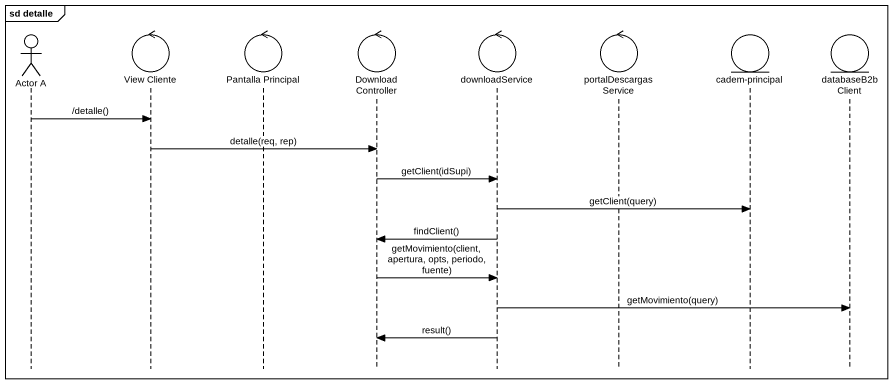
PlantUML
@startuml
mainframe sd detalle
hide footbox
actor "Actor A" as Actor_A
control "View Cliente" as View_Cliente
control "Pantalla Principal" as Pantalla_Principal
control DownloadController
control downloadService
control portalDescargasService
entity "cadem-principal" as cadem_principal
entity databaseB2bClient

Actor_A -> View_Cliente : /detalle()
View_Cliente -> DownloadController : detalle(req, rep)
DownloadController -> downloadService : getClient(idSupi)
downloadService -> cadem_principal : getClient(query)
downloadService -> DownloadController : findClient()
DownloadController -> downloadService : getMovimiento(client, apertura, opts, periodo, fuente)
downloadService -> databaseB2bClient : getMovimiento(query)
downloadService -> DownloadController : result()
@enduml
